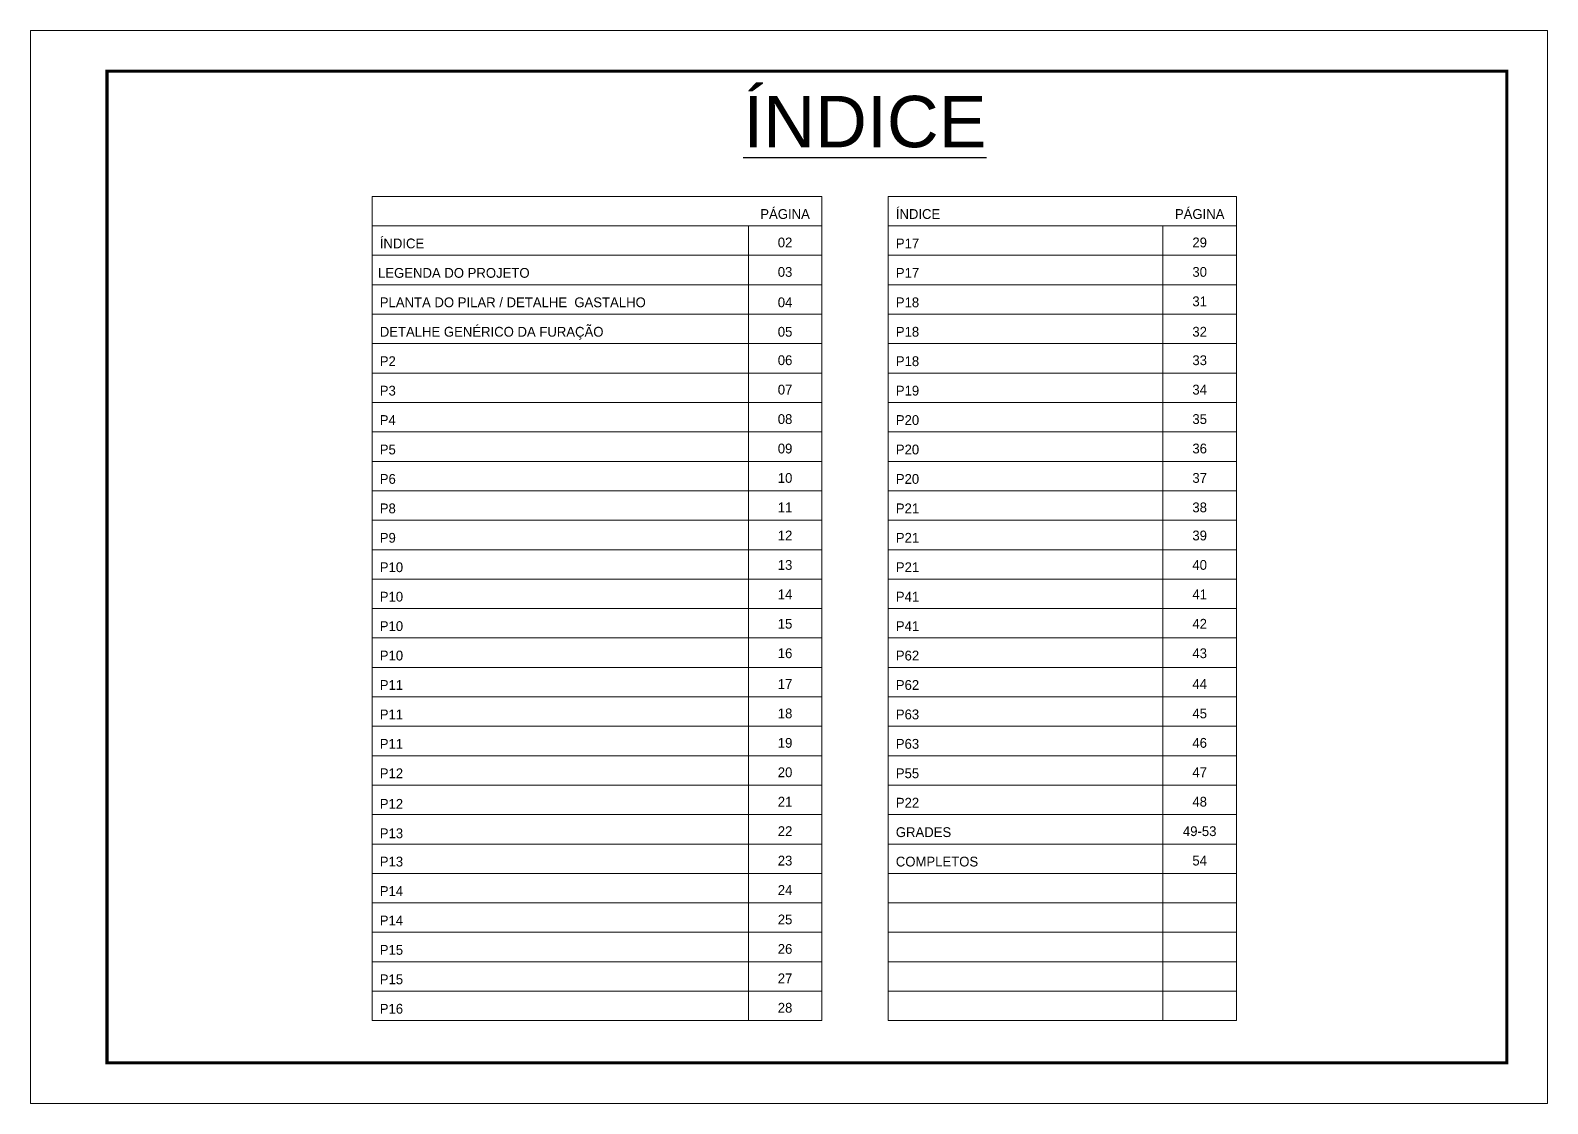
# Model space of a CAD drawing. Extents: x 14400 to 27878, y -21631 to 6985.
# Drawn here: x 16012 to 17497, y 5935 to 6985 of the extents above; entities that cross this region are included whole.
import ezdxf
from ezdxf.enums import TextEntityAlignment as Align

# ---------------------------------------------------------------- set-up
doc = ezdxf.new("R2010")
doc.units = 0
doc.layers.add('CARIMBO', color=255, linetype='Continuous', lineweight=9)
doc.layers.add('Folhas', color=255, linetype='Continuous', lineweight=9)
doc.styles.add('ARIAL', font='arial.ttf')
doc.styles.add('Tecnologia', font='')
doc.styles.get('Tecnologia').set_extended_font_data('Forgotten Futurist')

msp = doc.modelspace()

# ---------------------------------------------------------------- linework, layer by layer
at = {"layer": 'CARIMBO'}
for p, q in [((16346.45, 6822.24), (16786.53, 6822.24)), ((16346.45, 6822.24), (16346.45, 6015.94)), ((16786.53, 6822.24), (16786.53, 6015.94)), ((16851.52, 6822.24), (17192.31, 6822.24)), ((16851.52, 6822.24), (16851.52, 6015.94)), ((17192.31, 6822.24), (17192.31, 6015.94)), ((16346.45, 6793.44), (16786.53, 6793.44)), ((16714.71, 6793.44), (16714.71, 6015.94)), ((16851.52, 6793.44), (17192.31, 6793.44)), ((17120.49, 6793.44), (17120.49, 6015.94)), ((16346.45, 6764.64), (16786.53, 6764.64)), ((16851.52, 6764.64), (17192.31, 6764.64)), ((16346.45, 6735.85), (16786.53, 6735.85)), ((16851.52, 6735.85), (17192.31, 6735.85)), ((16346.45, 6707.05), (16786.53, 6707.05)), ((16851.52, 6707.05), (17192.31, 6707.05)), ((16346.45, 6678.26), (16786.53, 6678.26)), ((16851.52, 6678.26), (17192.31, 6678.26)), ((16346.45, 6649.46), (16786.53, 6649.46)), ((16851.52, 6649.46), (17192.31, 6649.46)), ((16346.45, 6620.66), (16786.53, 6620.66)), ((16851.52, 6620.66), (17192.31, 6620.66)), ((16346.45, 6591.87), (16786.53, 6591.87)), ((16851.52, 6591.87), (17192.31, 6591.87)), ((16346.45, 6563.07), (16786.53, 6563.07)), ((16851.52, 6563.07), (17192.31, 6563.07)), ((16346.45, 6534.28), (16786.53, 6534.28)), ((16851.52, 6534.28), (17192.31, 6534.28)), ((16346.45, 6505.48), (16786.53, 6505.48)), ((16851.52, 6505.48), (17192.31, 6505.48)), ((16346.45, 6476.68), (16786.53, 6476.68)), ((16851.52, 6476.68), (17192.31, 6476.68)), ((16346.45, 6447.89), (16786.53, 6447.89)), ((16851.52, 6447.89), (17192.31, 6447.89)), ((16346.45, 6419.09), (16786.53, 6419.09)), ((16851.52, 6419.09), (17192.31, 6419.09)), ((16346.45, 6390.29), (16786.53, 6390.29)), ((16851.52, 6390.29), (17192.31, 6390.29)), ((16346.45, 6361.5), (16786.53, 6361.5)), ((16851.52, 6361.5), (17192.31, 6361.5)), ((16346.45, 6332.7), (16786.53, 6332.7)), ((16851.52, 6332.7), (17192.31, 6332.7)), ((16346.45, 6303.91), (16786.53, 6303.91)), ((16851.52, 6303.91), (17192.31, 6303.91)), ((16346.45, 6275.11), (16786.53, 6275.11)), ((16851.52, 6275.11), (17192.31, 6275.11)), ((16346.45, 6246.31), (16786.53, 6246.31)), ((16851.52, 6246.31), (17192.31, 6246.31)), ((16346.45, 6217.52), (16786.53, 6217.52)), ((16851.52, 6217.52), (17192.31, 6217.52)), ((16346.45, 6188.72), (16786.53, 6188.72)), ((16851.52, 6188.72), (17192.31, 6188.72)), ((16346.45, 6159.92), (16786.53, 6159.92)), ((16851.52, 6159.92), (17192.31, 6159.92)), ((16346.45, 6131.13), (16786.53, 6131.13)), ((16851.52, 6131.13), (17192.31, 6131.13)), ((16346.45, 6102.33), (16786.53, 6102.33)), ((16851.52, 6102.33), (17192.31, 6102.33)), ((16346.45, 6073.54), (16786.53, 6073.54)), ((16851.52, 6073.54), (17192.31, 6073.54)), ((16346.45, 6044.74), (16786.53, 6044.74)), ((16851.52, 6044.74), (17192.31, 6044.74)), ((16346.45, 6015.94), (16786.53, 6015.94)), ((16851.52, 6015.94), (17192.31, 6015.94))]:
    msp.add_line(p, q, dxfattribs=at)
at = {"layer": 'Folhas'}
msp.add_lwpolyline([(16011.97, 5934.73), (17496.97, 5934.73), (17496.97, 6984.73), (16011.97, 6984.73)], close=True, dxfattribs=at)
at = {"layer": 'Folhas', "color": 30, "const_width": 3}
msp.add_lwpolyline([(16086.97, 5974.73), (17456.97, 5974.73), (17456.97, 6944.73), (16086.97, 6944.73)], close=True, dxfattribs=at)

# ---------------------------------------------------------------- texts
at = {"color": 0, "linetype": 'Continuous', "ltscale": 5, "style": 'ARIAL'}
msp.add_text('%%UÍNDICE', height=50.279, dxfattribs=at).set_placement((16828.78, 6870.37), align=Align.CENTER)
at = {"layer": 'CARIMBO', "style": 'Tecnologia'}
for s, p in [('PÁGINA', (16750.62, 6800.25)), ('PÁGINA', (17156.4, 6800.25)), ('02', (16750.62, 6772.42)), ('29', (17156.4, 6772.42)), ('03', (16750.62, 6743.62)), ('30', (17156.4, 6743.62)), ('04', (16750.62, 6713.86)), ('31', (17156.4, 6714.83)), ('05', (16750.62, 6685.06)), ('32', (17156.4, 6685.06)), ('06', (16750.62, 6657.23)), ('33', (17156.4, 6657.23)), ('07', (16750.62, 6628.44)), ('34', (17156.4, 6628.44)), ('08', (16750.62, 6599.64)), ('35', (17156.4, 6599.64)), ('09', (16750.62, 6570.84)), ('36', (17156.4, 6570.84)), ('10', (16750.62, 6542.05)), ('37', (17156.4, 6542.05)), ('11', (16750.62, 6513.25)), ('38', (17156.4, 6513.25)), ('12', (16750.62, 6485.75)), ('39', (17156.4, 6485.75)), ('13', (16750.62, 6456.95)), ('40', (17156.4, 6456.95)), ('14', (16750.62, 6428.15)), ('41', (17156.4, 6428.15)), ('15', (16750.62, 6399.36)), ('42', (17156.4, 6399.36)), ('16', (16750.62, 6370.56)), ('43', (17156.4, 6370.56)), ('17', (16750.62, 6340.47)), ('44', (17156.4, 6340.47)), ('18', (16750.62, 6311.68)), ('45', (17156.4, 6311.68)), ('19', (16750.62, 6282.88)), ('46', (17156.4, 6282.88)), ('20', (16750.62, 6254.09)), ('47', (17156.4, 6254.09)), ('21', (16750.62, 6225.29)), ('48', (17156.4, 6225.29)), ('22', (16750.62, 6196.49)), ('49-53', (17156.4, 6196.49)), ('23', (16750.62, 6167.7)), ('54', (17156.4, 6167.7)), ('24', (16750.62, 6138.9)), ('25', (16750.62, 6110.1)), ('26', (16750.62, 6081.31)), ('27', (16750.62, 6052.51)), ('28', (16750.62, 6023.72))]:
    msp.add_text(s, height=9.599, dxfattribs=at).set_placement(p, align=Align.CENTER)
for s, height, p in [('ÍNDICE', 9.599, (16859.02, 6800.25)), ('ÍNDICE', 9.599, (16353.95, 6771.45)), ('P17', 9.599, (16859.02, 6771.45)), ('LEGENDA DO PROJETO', 9.5987, (16352.24, 6742.66)), ('P17', 9.599, (16859.02, 6742.66)), ('PLANTA DO PILAR / DETALHE  GASTALHO ', 9.5987, (16353.95, 6713.86)), ('P18', 9.599, (16859.02, 6713.86)), ('DETALHE GENÉRICO DA FURAÇÃO', 9.5987, (16353.95, 6685.06)), ('P18', 9.599, (16859.02, 6685.06)), ('P2', 9.599, (16353.95, 6656.27)), ('P18', 9.599, (16859.02, 6656.27)), ('P3', 9.599, (16353.95, 6627.47)), ('P19', 9.599, (16859.02, 6627.47)), ('P4', 9.599, (16353.95, 6598.67)), ('P20', 9.599, (16859.02, 6598.67)), ('P5', 9.599, (16353.95, 6569.88)), ('P20', 9.599, (16859.02, 6569.88)), ('P6', 9.599, (16353.95, 6541.08)), ('P20', 9.599, (16859.02, 6541.08)), ('P8', 9.599, (16353.95, 6512.29)), ('P21', 9.599, (16859.02, 6512.29)), ('P9', 9.599, (16353.95, 6483.49)), ('P21', 9.599, (16859.02, 6483.49)), ('P10', 9.599, (16353.95, 6454.69)), ('P21', 9.599, (16859.02, 6454.69)), ('P10', 9.599, (16353.95, 6425.9)), ('P41', 9.599, (16859.02, 6425.9)), ('P10', 9.599, (16353.95, 6397.1)), ('P41', 9.599, (16859.02, 6397.1)), ('P10', 9.599, (16353.95, 6368.3)), ('P62', 9.599, (16859.02, 6368.3)), ('P11', 9.599, (16353.95, 6339.51)), ('P62', 9.599, (16859.02, 6339.51)), ('P11', 9.599, (16353.95, 6310.71)), ('P63', 9.599, (16859.02, 6310.71)), ('P11', 9.599, (16353.95, 6281.92)), ('P63', 9.599, (16859.02, 6281.92)), ('P12', 9.599, (16353.95, 6253.12)), ('P55', 9.599, (16859.02, 6253.12)), ('P12', 9.599, (16353.95, 6223.22)), ('P22', 9.599, (16859.02, 6224.32)), ('P13', 9.599, (16353.95, 6194.43)), ('GRADES', 9.599, (16859.02, 6195.53)), ('P13', 9.599, (16353.95, 6166.73)), ('COMPLETOS', 9.599, (16859.02, 6166.73)), ('P14', 9.599, (16353.95, 6137.93)), ('P14', 9.599, (16353.95, 6109.14)), ('P15', 9.599, (16353.95, 6080.34)), ('P15', 9.599, (16353.95, 6051.55)), ('P16', 9.599, (16353.95, 6022.75))]:
    msp.add_text(s, height=height, dxfattribs=at).set_placement(p)

doc.saveas('drawing.dxf')
